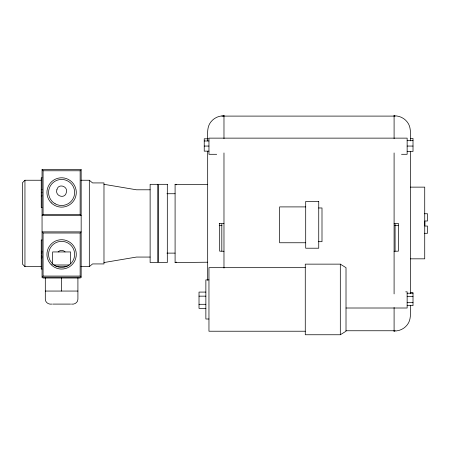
<?xml version="1.0" encoding="UTF-8"?>
<svg xmlns="http://www.w3.org/2000/svg" width="450" height="450" viewBox="0 0 450 450"><rect width="100%" height="100%" fill="white"/><g stroke="black" fill="none" stroke-linecap="round" stroke-linejoin="round"><path stroke-width="0.67" d="M42.053 169.65L43.076 170.775L43.076 214.414L42.053 215.539L81.163 215.539L80.145 214.414L80.145 170.775L81.163 169.65L42.053 169.65L42.053 277.206L81.163 277.206L81.163 169.65M81.163 277.206L80.145 276.081L80.145 233.004L81.163 231.879L42.053 231.879L43.076 233.004L43.076 276.081L42.053 277.206M41.738 180.242L24.947 180.242L22.5 182.689L22.5 264.167L24.947 266.614L41.738 266.614M58.151 251.916C59.917 249.879 63.304 249.879 65.07 251.916M80.916 266.614L89.314 266.614L92.571 263.931L103.978 263.931L103.978 182.925L92.571 182.925L89.314 180.242L80.916 180.242M340.307 334.755L346.011 331.223L346.011 267.671L340.307 264.139L305.269 264.139L305.269 334.755L340.307 334.755L340.307 264.139M207.681 184.641L175.089 184.314L175.089 262.536L176.389 262.074M103.978 262.536L136.463 257.062L150.126 257.062M223.976 115.875C218.914 115.627 213.851 117.996 210.797 122.04C206.522 127.373 207.827 134.606 207.681 140.889M394.093 330.981C399.156 331.228 404.218 328.86 407.267 324.81C411.694 319.275 410.164 311.754 410.389 305.263M175.089 262.536L207.681 262.209M394.093 251.263L398.385 251.162L398.385 223.425L394.093 223.425M221.816 116.1L395.083 116.1M410.4 138.437L413.01 138.437L413.01 151.447L407.143 151.447M208.282 138.791L204.232 138.791L204.232 151.144L208.958 151.144M407.143 140.676L413.01 140.676M204.232 140.979L208.958 140.979M204.232 146.059L208.958 146.059M407.143 146.059L413.01 146.059M216.692 154.294L208.958 154.294L208.958 138.133L407.143 138.133L407.143 154.294L401.518 154.294M43.076 170.775L80.145 170.775M42.053 177.801L41.242 177.801L41.242 207.45L42.053 207.45M410.389 187.132L424.727 187.132L424.727 258.834L410.389 258.834M41.242 189.338L42.053 189.338M150.126 189.793L136.463 189.793L103.978 184.314M41.242 192.594L42.053 192.594M166.939 193.736L175.089 193.736M41.242 195.857L42.053 195.857M305.702 206.904L279.63 206.904L279.63 242.758L305.702 242.758M318.606 207.973L321.998 207.973L321.998 241.689L318.606 241.689M424.356 213.744L427.5 213.744L427.5 220.995L424.89 220.995L424.89 226.052L427.5 226.052L427.5 233.303L424.356 233.303M43.076 214.414L80.145 214.414M219.223 223.425L223.976 223.425M219.223 225.534L221.94 225.534M394.774 225.534L398.166 225.534M43.076 233.004L80.145 233.004M42.053 239.985L41.242 239.985L41.242 269.055L42.053 269.055M41.242 251.286L42.053 251.286M41.242 252.911L42.053 252.911M166.939 253.119L175.089 253.119M41.242 256.174L42.053 256.174M41.242 257.799L42.053 257.799M53.696 264.983L69.21 264.983M55.941 266.287L67.101 266.287M305.269 267.671L208.958 267.671L208.958 331.223L305.269 331.223M43.076 276.081L80.145 276.081M42.919 278.021L80.302 278.021M208.958 279.894L205.864 279.894L205.864 319.005L208.958 319.005M45.304 291.054L77.912 291.054M405.737 291.842L407.143 291.842L407.143 308.008L345.999 308.008M205.864 292.084L199.018 292.084L199.018 308.379L205.864 308.379M410.4 292.657L413.01 292.657L413.01 305.662L407.143 305.662M407.143 293.231L413.01 293.231M199.018 296.156L205.864 296.156M407.143 296.336L413.01 296.336M407.143 302.558L413.01 302.558M51.761 304.093C48.696 304.695 45.27 302.484 45.304 299.205L45.304 278.021M52.639 304.093L70.582 304.093M71.46 304.093C74.526 304.695 77.951 302.484 77.912 299.205L77.912 278.021M199.018 304.301L205.864 304.301M345.977 330.756L395.083 330.756M223.976 251.263L219.679 251.162L219.679 223.425M394.093 115.875C399.156 115.627 404.218 117.996 407.267 122.04C411.548 127.373 410.243 134.606 410.389 140.889M175.089 184.314L176.389 184.776M410.389 151.301L410.389 293.479M395.083 224.038L395.083 251.1M394.093 115.245L394.093 138.679M394.093 152.944L394.093 293.912M394.093 307.491L394.093 331.611M223.976 115.245L223.976 138.679M223.976 152.944L223.976 268.088M221.816 224.038L221.816 251.1M207.681 151.301L207.681 280.254M89.314 180.242L89.314 266.614M70.566 263.61L70.566 251.944L52.656 251.944L52.656 264.296M61.611 278.021L61.611 291.054M24.947 180.242L24.947 266.614M56.886 189.771C54.759 196.088 65.025 199.389 66.33 192.555C68.462 186.232 58.191 182.936 56.886 189.771M157.759 184.314L150.126 184.314L150.126 262.536L157.759 262.536L157.759 184.314M167.31 184.314L158.422 184.314L158.422 262.536L167.31 262.536L167.31 184.314M318.741 201.454L305.702 201.454L305.702 248.209L318.741 248.209L318.741 201.454M55.091 265.68A13.039 13.039 0 0 0 74.649 254.391A13.039 13.039 0 0 0 55.091 243.101A13.039 13.039 0 0 0 55.091 265.68M51.233 264.769A14.681 14.681 0 0 0 75.791 258.188A14.681 14.681 0 0 0 57.808 240.21A14.681 14.681 0 0 0 51.233 264.769M55.091 203.754A13.039 13.039 0 0 0 74.649 192.465A13.039 13.039 0 0 0 55.091 181.176A13.039 13.039 0 0 0 55.091 203.754M51.233 202.843A14.681 14.681 0 0 0 75.791 196.262A14.681 14.681 0 0 0 57.808 178.284A14.681 14.681 0 0 0 51.233 202.843"/></g></svg>
